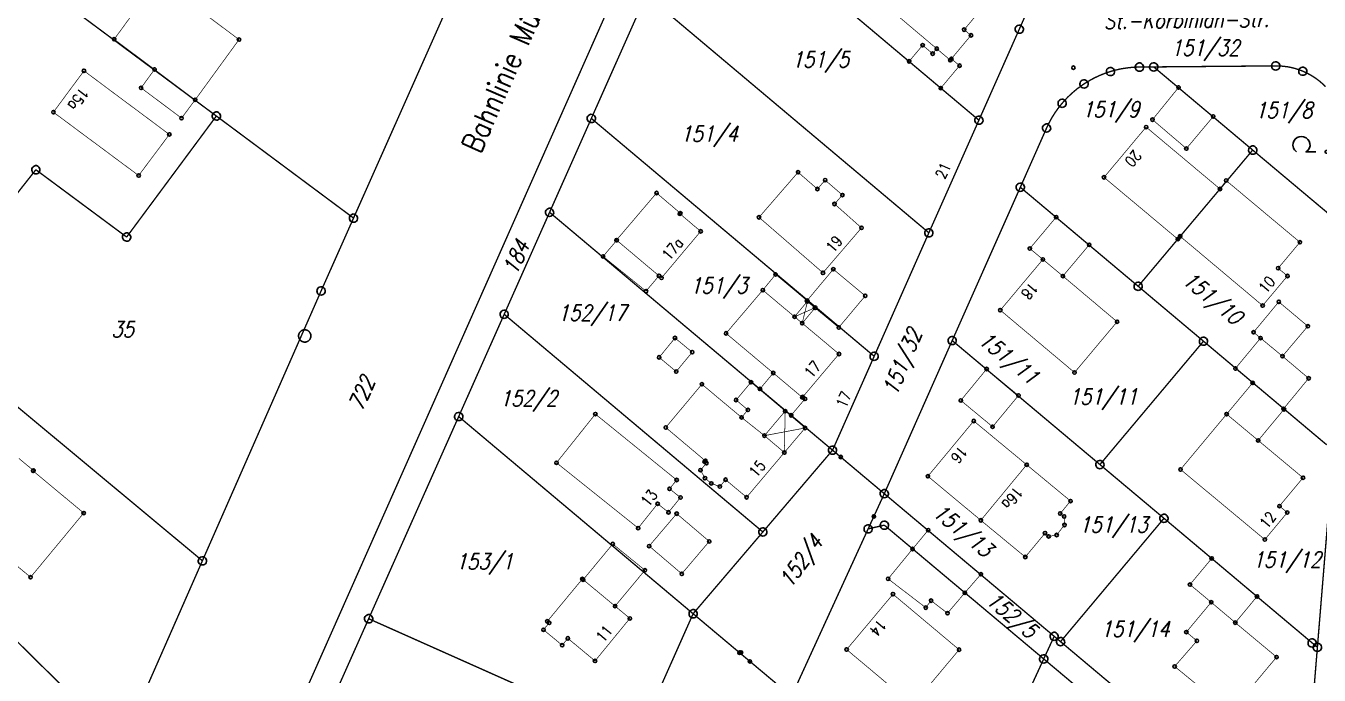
# Model space of a CAD drawing. Extents: x 4468056 to 4468688, y 5348625 to 5349303.
# Drawn here: x 4468263.9 to 4468452.9, y 5348973.2 to 5349068 of the extents above; entities that cross this region are included whole.
import ezdxf

# ---------------------------------------------------------------- set-up
doc = ezdxf.new("R2010")
doc.units = 0
doc.linetypes.add('PCMAP-LINIENTYP_046', pattern=[1, 0.35, -0.3, 0.35])
doc.layers.get('0').update_dxf_attribs({"linetype": 'CONTINUOUS'})
for name, color, linetype in [('B-T017-AMTL_PUNKTE_G-KOORDINATE', 216, 'CONTINUOUS'), ('B-T018-AMTL_PUNKTE_D-KOORDINATE', 216, 'CONTINUOUS'), ('B-T024-AMTL_NUTZUNGSARTENSYMBOL', 7, 'CONTINUOUS'), ('L-T034-AMTL_FLGR_ABGEM', 216, 'CONTINUOUS'), ('L-T044-AMTL_GEBAEUDELINIE', 136, 'CONTINUOUS'), ('L-T046-AMTL_ARK_PASS_DURCHF_DIA', 136, 'PCMAP-LINIENTYP_046'), ('L-T047-AMTL_GEB_-TREPPE_TG-ZUFA', 136, 'CONTINUOUS'), ('T-T004-HAUSNUMMER_GEBAEUDETEXT', 16, 'CONTINUOUS'), ('T-T010-PARK_-_SPORTPLAETZE_BAHN', 7, 'CONTINUOUS'), ('T-T018-FLURNUMMER', 7, 'CONTINUOUS'), ('T-T023-FLURNUMMERNTEXT_ZU_VERME', 7, 'CONTINUOUS'), ('T-T026-STRASSENNAMEN', 7, 'CONTINUOUS')]:
    doc.layers.add(name, color=color, linetype=linetype)
doc.styles.add('PCMAP-TEXTTYP_004', font='simplex')
doc.styles.add('PCMAP-TEXTTYP_010', font='simplex')
doc.styles.add('PCMAP-TEXTTYP_018', font='simplex', dxfattribs={"oblique": 15})
doc.styles.add('PCMAP-TEXTTYP_023', font='simplex', dxfattribs={"oblique": 15})
doc.styles.add('PCMAP-TEXTTYP_026', font='simplex', dxfattribs={"oblique": 15})

# ---------------------------------------------------------------- blocks, each defined once
blk = doc.blocks.new('KREIS')
blk.add_circle((0, 0), 5)
blk = doc.blocks.new('SYM10')
for points in [[(2.507, 4.202), (0.958, 4.953), (-0.543, 5), (-2.185, 4.437), (-3.379, 3.608), (-4.249, 2.748), (-4.882, 1.357), (-5, 0.073)], [(-5, 0.073), (-4.953, -0.912)], [(2.493, -4.416), (3.726, -3.586), (4.455, -2.364), (5, -0.885), (4.933, 0.741), (4.464, 2.007), (3.69, 3.219), (2.507, 4.202)], [(-4.953, -0.912), (-4.698, -1.945), (-3.921, -3.398), (-2.642, -4.314), (-1.366, -4.81), (0.008, -5), (1.379, -4.834), (2.493, -4.416)]]:
    blk.add_lwpolyline(points)
blk = doc.blocks.new('SYM2')
blk.add_lwpolyline([(0.014, 4.998), (-0.117, 4.996), (-0.243, 4.989), (-0.382, 4.981), (-0.531, 4.968), (-0.714, 4.947), (-0.875, 4.92), (-1.102, 4.876), (-1.302, 4.825), (-1.487, 4.771), (-1.654, 4.716), (-1.834, 4.651), (-2.003, 4.578), (-2.165, 4.505), (-2.343, 4.418), (-2.504, 4.327), (-2.685, 4.218), (-2.853, 4.104), (-2.968, 4.022), (-3.116, 3.911), (-3.255, 3.794), (-3.4, 3.668), (-3.564, 3.506), (-3.668, 3.396), (-3.775, 3.276), (-3.892, 3.141), (-4.005, 2.993), (-4.092, 2.873), (-4.178, 2.747), (-4.263, 2.611), (-4.342, 2.479), (-4.433, 2.307), (-4.513, 2.143), (-4.573, 2.015), (-4.655, 1.824), (-4.705, 1.688), (-4.751, 1.551), (-4.801, 1.388), (-4.848, 1.224), (-4.892, 1.018), (-4.927, 0.84), (-4.96, 0.625), (-4.981, 0.404), (-4.995, 0.188), (-5, -0.038), (-4.993, -0.222), (-4.983, -0.4), (-4.958, -0.631), (-4.925, -0.85), (-4.881, -1.084), (-4.831, -1.284), (-4.768, -1.498), (-4.693, -1.722), (-4.609, -1.933), (-4.515, -2.145), (-4.412, -2.348), (-4.25, -2.632), (-4.114, -2.841), (-3.982, -3.019), (-3.846, -3.192), (-3.693, -3.366), (-3.541, -3.525), (-3.368, -3.689), (-3.225, -3.816), (-3.04, -3.97), (-2.846, -4.111), (-2.625, -4.256), (-2.428, -4.369), (-2.26, -4.459), (-2.057, -4.555), (-1.878, -4.634), (-1.637, -4.724), (-1.4, -4.797), (-1.201, -4.852), (-0.977, -4.904), (-0.722, -4.946), (-0.487, -4.975), (-0.272, -4.993), (0.015, -4.998), (0.278, -4.991), (0.537, -4.968), (0.762, -4.939), (1.011, -4.895), (1.231, -4.845), (1.493, -4.771), (1.722, -4.693), (1.935, -4.609), (2.165, -4.504), (2.357, -4.41), (2.577, -4.283), (2.756, -4.17), (2.925, -4.051), (3.067, -3.948), (3.212, -3.829), (3.384, -3.681), (3.519, -3.549), (3.651, -3.413), (3.793, -3.257), (3.94, -3.077), (4.069, -2.904), (4.191, -2.726), (4.317, -2.522), (4.435, -2.309), (4.536, -2.102), (4.62, -1.912), (4.698, -1.713), (4.759, -1.526), (4.813, -1.348), (4.86, -1.171), (4.901, -0.985), (4.935, -0.789), (4.963, -0.604), (4.983, -0.426), (4.993, -0.247), (5, -0.057), (4.998, 0.139), (4.988, 0.332), (4.974, 0.512), (4.951, 0.699), (4.916, 0.911), (4.871, 1.129), (4.817, 1.336), (4.752, 1.556), (4.693, 1.723), (4.613, 1.931), (4.535, 2.102), (4.435, 2.306), (4.336, 2.492), (4.24, 2.649), (4.123, 2.826), (3.994, 3.007), (3.874, 3.16), (3.712, 3.348), (3.541, 3.528), (3.359, 3.702), (3.195, 3.845), (3.022, 3.983), (2.859, 4.098), (2.675, 4.225), (2.493, 4.332), (2.322, 4.426), (2.148, 4.513), (1.966, 4.595), (1.762, 4.679), (1.582, 4.742), (1.368, 4.808), (1.162, 4.86), (0.981, 4.902), (0.785, 4.935), (0.54, 4.968), (0.32, 4.988), (0.128, 4.996), (0.014, 4.998)])
blk = doc.blocks.new('SYM162')
for points in [[(-4.708, -0.388), (-4.869, -0.065), (-5, 0.539), (-4.97, 0.901), (-4.829, 1.304), (-4.547, 1.737), (-4.164, 2.039), (-3.782, 2.19)], [(-3.782, 2.19), (-3.288, 2.24), (-2.926, 2.2), (-2.392, 2.009), (-2.07, 1.676), (-1.768, 1.304), (-1.647, 0.871), (-1.617, 0.378)], [(-1.617, 0.378), (-1.728, 0.005), (-1.889, -0.317), (-2.11, -0.609), (-2.412, -0.8), (-0.492, -0.806)], [(-4.255, -0.79), (-4.466, -0.609), (-4.708, -0.388)], [(1.943, -0.779), (1.917, -0.67), (1.846, -0.549), (1.705, -0.508), (1.575, -0.519), (1.444, -0.609), (1.363, -0.71), (1.363, -0.831)], [(1.363, -0.831), (1.424, -0.962), (1.544, -1.042), (1.665, -1.052), (1.826, -1.012), (1.917, -0.931), (1.967, -0.861), (1.947, -0.795)], [(4.359, -0.795), (4.401, -0.638), (4.531, -0.528), (4.685, -0.492), (4.845, -0.536), (4.95, -0.633), (4.983, -0.743)], [(4.983, -0.743), (5, -0.862), (4.959, -1.011), (4.812, -1.107), (4.638, -1.121), (4.503, -1.074), (4.395, -0.991), (4.362, -0.809)]]:
    blk.add_lwpolyline(points)

msp = doc.modelspace()

# ---------------------------------------------------------------- linework, layer by layer
at = {"layer": 'L-T034-AMTL_FLGR_ABGEM', "const_width": 0.2, "flags": 128}
for points in [[(4468267.48, 5348886.75), (4468390.89, 5349164.84)], [(4468291.78, 5349054.84), (4468267.4, 5349072.93)], [(4468311.82, 5349039.94), (4468326.61, 5349073.16)], [(4468403.18, 5349054.23), (4468380.85, 5349073.01)], [(4468346.56, 5349054.49), (4468354.58, 5349072.51)], [(4468395.87, 5349037.79), (4468354.58, 5349072.51)], [(4468410.78, 5349071.35), (4468409.08, 5349067.52)], [(4468409.08, 5349067.52), (4468403.18, 5349054.23)], [(4468426.62, 5349061.99), (4468426.01, 5349061.97), (4468425.4, 5349061.93), (4468424.79, 5349061.86), (4468424.18, 5349061.77), (4468423.58, 5349061.65), (4468422.99, 5349061.51), (4468422.4, 5349061.34)], [(4468428.72, 5349062.01), (4468426.62, 5349061.99)], [(4468446.55, 5349062.16), (4468428.72, 5349062.01)], [(4468428.72, 5349062.01), (4468443.18, 5349049.87)], [(4468446.55, 5349062.16), (4468447.13, 5349062.15), (4468447.71, 5349062.1), (4468448.28, 5349062.03), (4468448.85, 5349061.92), (4468449.41, 5349061.77), (4468449.96, 5349061.6), (4468450.5, 5349061.39)], [(4468418.54, 5349059.53), (4468419.06, 5349059.85), (4468419.59, 5349060.16), (4468420.13, 5349060.44), (4468420.68, 5349060.7), (4468421.25, 5349060.94), (4468421.82, 5349061.15), (4468422.4, 5349061.34)], [(4468450.5, 5349061.39), (4468451.03, 5349061.15), (4468451.54, 5349060.88), (4468452.03, 5349060.59), (4468452.51, 5349060.26), (4468452.97, 5349059.91), (4468453.41, 5349059.53), (4468453.82, 5349059.13)], [(4468415.34, 5349056.7), (4468415.75, 5349057.16), (4468416.17, 5349057.6), (4468416.61, 5349058.02), (4468417.07, 5349058.43), (4468417.54, 5349058.82), (4468418.04, 5349059.18), (4468418.54, 5349059.53)], [(4468415.34, 5349056.7), (4468414.95, 5349056.23), (4468414.59, 5349055.74), (4468414.24, 5349055.23), (4468413.92, 5349054.72), (4468413.61, 5349054.19), (4468413.33, 5349053.64), (4468413.07, 5349053.09)], [(4468278.67, 5349037.17), (4468291.78, 5349054.84)], [(4468291.78, 5349054.84), (4468311.82, 5349039.94)], [(4468340.46, 5349040.78), (4468346.56, 5349054.49)], [(4468387.88, 5349019.76), (4468346.56, 5349054.49)], [(4468403.18, 5349054.23), (4468395.87, 5349037.79)], [(4468409.23, 5349044.44), (4468413.07, 5349053.09)], [(4468443.18, 5349049.87), (4468426.45, 5349029.98)], [(4468443.18, 5349049.87), (4468455.34, 5349039.67)], [(4468260.36, 5349040.6), (4468265.41, 5349047)], [(4468265.41, 5349047), (4468278.67, 5349037.17)], [(4468399.28, 5349022.06), (4468409.23, 5349044.44)], [(4468426.45, 5349029.98), (4468409.23, 5349044.44)], [(4468333.83, 5349025.89), (4468340.46, 5349040.78)], [(4468340.46, 5349040.78), (4468381.8, 5349006.05)], [(4468307.08, 5349029.3), (4468311.82, 5349039.94)], [(4468395.87, 5349037.79), (4468387.88, 5349019.76)], [(4468426.45, 5349029.98), (4468435.99, 5349021.96)], [(4468289.74, 5348989.9), (4468307.08, 5349029.3)], [(4468327.18, 5349010.96), (4468333.83, 5349025.89)], [(4468333.83, 5349025.89), (4468371.62, 5348994.11)], [(4468389.36, 5348999.7), (4468399.28, 5349022.06)], [(4468420.86, 5349003.95), (4468399.28, 5349022.06)], [(4468435.99, 5349021.96), (4468420.86, 5349003.95)], [(4468435.99, 5349021.96), (4468453.99, 5349006.83)], [(4468387.88, 5349019.76), (4468381.8, 5349006.05)], [(4468261.47, 5349013.42), (4468289.74, 5348989.9)], [(4468327.18, 5349010.96), (4468314.03, 5348981.44)], [(4468327.18, 5349010.96), (4468361.43, 5348982.17)], [(4468371.62, 5348994.11), (4468381.8, 5349006.05)], [(4468381.8, 5349006.05), (4468389.36, 5348999.7)], [(4468430.22, 5348996.1), (4468420.86, 5349003.95)], [(4468389.36, 5348999.7), (4468387, 5348994.56)], [(4468414.18, 5348978.87), (4468389.36, 5348999.7)], [(4468454.52, 5349000.3), (4468452.63, 5348977.27)], [(4468243.47, 5348997.05), (4468277.93, 5348963.07)], [(4468415.11, 5348978.09), (4468430.22, 5348996.1)], [(4468430.22, 5348996.1), (4468451.86, 5348977.91)], [(4468371.62, 5348994.11), (4468361.43, 5348982.17)], [(4468375.8, 5348970.11), (4468387, 5348994.56)], [(4468387, 5348994.56), (4468389.37, 5348995.1)], [(4468412.65, 5348975.57), (4468389.37, 5348995.1)], [(4468277.93, 5348963.07), (4468289.74, 5348989.9)], [(4468361.43, 5348982.17), (4468353.31, 5348963.93)], [(4468361.43, 5348982.17), (4468375.8, 5348970.11)], [(4468314.03, 5348981.44), (4468304.56, 5348960.2)], [(4468314.03, 5348981.44), (4468353.31, 5348963.93)], [(4468414.18, 5348978.87), (4468412.65, 5348975.57)], [(4468415.11, 5348978.09), (4468414.18, 5348978.87)], [(4468415.11, 5348978.09), (4468450.28, 5348948.56)], [(4468450.28, 5348948.56), (4468452.63, 5348977.27)], [(4468452.63, 5348977.27), (4468451.86, 5348977.91)], [(4468412.65, 5348975.57), (4468400.55, 5348949.31)], [(4468412.65, 5348975.57), (4468417.86, 5348971.2)]]:
    msp.add_lwpolyline(points, dxfattribs=at)
at = {"layer": 'L-T044-AMTL_GEBAEUDELINIE', "const_width": 0.1, "flags": 128}
for points in [[(4468276.85, 5349066.05), (4468283.28, 5349074.83)], [(4468283.28, 5349074.83), (4468295.09, 5349066)], [(4468404.42, 5349071.49), (4468401.03, 5349067.45)], [(4468397.02, 5349064.67), (4468389.77, 5349070.78)], [(4468401.03, 5349067.45), (4468402.02, 5349066.62)], [(4468282.75, 5349061.65), (4468276.85, 5349066.05)], [(4468295.09, 5349066), (4468288.68, 5349057.19)], [(4468402.02, 5349066.62), (4468399.16, 5349063.2)], [(4468392.99, 5349062.83), (4468394.96, 5349065.17)], [(4468394.96, 5349065.17), (4468396.42, 5349063.95)], [(4468396.42, 5349063.95), (4468397.02, 5349064.67)], [(4468399, 5349063), (4468397.02, 5349064.67)], [(4468397.02, 5349064.67), (4468399, 5349063)], [(4468280.78, 5349058.95), (4468282.75, 5349061.65)], [(4468282.75, 5349061.65), (4468288.68, 5349057.19)], [(4468288.68, 5349057.19), (4468282.75, 5349061.65)], [(4468397.61, 5349058.92), (4468392.99, 5349062.83)], [(4468400.36, 5349062.19), (4468397.61, 5349058.92)], [(4468399.16, 5349063.2), (4468399, 5349063)], [(4468399, 5349063), (4468399.16, 5349063.2)], [(4468399.16, 5349063.2), (4468400.36, 5349062.19)], [(4468267.97, 5349055.4), (4468272.44, 5349061.44)], [(4468272.44, 5349061.44), (4468284.91, 5349052.15)], [(4468286.69, 5349054.53), (4468280.78, 5349058.95)], [(4468428.54, 5349054.31), (4468432.35, 5349059.01)], [(4468432.35, 5349059.01), (4468437.42, 5349054.77)], [(4468288.68, 5349057.19), (4468286.69, 5349054.53)], [(4468280.43, 5349046.15), (4468267.97, 5349055.4)], [(4468433.49, 5349050.09), (4468428.54, 5349054.31)], [(4468437.42, 5349054.77), (4468433.49, 5349050.09)], [(4468284.91, 5349052.15), (4468280.43, 5349046.15)], [(4468421.46, 5349045.89), (4468427.61, 5349053.23)], [(4468427.61, 5349053.23), (4468438.4, 5349044.19)], [(4468371.06, 5349040.05), (4468376.76, 5349046.63)], [(4468376.76, 5349046.63), (4468379.59, 5349044.18)], [(4468379.59, 5349044.18), (4468380.72, 5349045.48)], [(4468380.72, 5349045.48), (4468383.24, 5349043.3)], [(4468432.24, 5349036.87), (4468421.46, 5349045.89)], [(4468438.4, 5349044.19), (4468439.3, 5349045.42)], [(4468439.3, 5349045.42), (4468450.08, 5349036.41)], [(4468350.24, 5349036.73), (4468356.09, 5349043.6)], [(4468356.09, 5349043.6), (4468359.56, 5349040.65)], [(4468383.24, 5349043.3), (4468382.09, 5349042)], [(4468438.4, 5349044.19), (4468432.58, 5349037.28)], [(4468432.58, 5349037.28), (4468438.4, 5349044.19)], [(4468382.09, 5349042), (4468386.03, 5349038.51)], [(4468359.56, 5349040.65), (4468359.49, 5349040.58)], [(4468359.49, 5349040.58), (4468362.53, 5349038)], [(4468380.4, 5349031.95), (4468371.06, 5349040.05)], [(4468410.62, 5349035.49), (4468414.47, 5349040.08)], [(4468414.47, 5349040.08), (4468419.29, 5349036.03)], [(4468362.53, 5349038), (4468356.81, 5349031.2)], [(4468386.03, 5349038.51), (4468380.4, 5349031.95)], [(4468432.58, 5349037.28), (4468432.24, 5349036.87)], [(4468444.63, 5349027.16), (4468432.58, 5349037.28)], [(4468348.28, 5349034.34), (4468350.27, 5349036.7)], [(4468350.27, 5349036.7), (4468350.24, 5349036.73)], [(4468350.27, 5349036.7), (4468356.44, 5349031.51)], [(4468356.44, 5349031.51), (4468350.27, 5349036.7)], [(4468412.53, 5349033.9), (4468410.62, 5349035.49)], [(4468419.29, 5349036.03), (4468415.45, 5349031.47)], [(4468450.08, 5349036.41), (4468446.9, 5349032.62)], [(4468354.55, 5349029.27), (4468348.28, 5349034.34)], [(4468406.31, 5349026.49), (4468412.53, 5349033.9)], [(4468415.45, 5349031.47), (4468412.53, 5349033.9)], [(4468412.53, 5349033.9), (4468415.45, 5349031.47)], [(4468356.44, 5349031.51), (4468354.55, 5349029.27)], [(4468356.81, 5349031.2), (4468356.44, 5349031.51)], [(4468371.61, 5349029.42), (4468373.48, 5349031.71)], [(4468373.48, 5349031.71), (4468378.07, 5349027.88)], [(4468378.07, 5349027.88), (4468381.91, 5349032.47)], [(4468381.91, 5349032.47), (4468386.58, 5349028.58)], [(4468415.45, 5349031.47), (4468423.37, 5349024.8)], [(4468448.26, 5349031.48), (4468444.63, 5349027.16)], [(4468446.9, 5349032.62), (4468448.26, 5349031.48)], [(4468366.24, 5349023.11), (4468371.61, 5349029.42)], [(4468376.25, 5349025.53), (4468371.61, 5349029.42)], [(4468371.61, 5349029.42), (4468376.25, 5349025.53)], [(4468378.1, 5349027.76), (4468376.25, 5349025.53)], [(4468378.15, 5349027.82), (4468378.07, 5349027.88)], [(4468378.07, 5349027.88), (4468378.15, 5349027.82)], [(4468378.1, 5349027.76), (4468378.15, 5349027.82)], [(4468378.15, 5349027.82), (4468378.1, 5349027.76)], [(4468379.24, 5349026.82), (4468378.1, 5349027.76)], [(4468386.58, 5349028.58), (4468382.7, 5349023.96)], [(4468443.31, 5349023.27), (4468446.99, 5349027.71)], [(4468446.99, 5349027.71), (4468451.23, 5349024.15)], [(4468382.7, 5349023.96), (4468379.24, 5349026.82)], [(4468417.15, 5349017.39), (4468406.31, 5349026.49)], [(4468376.25, 5349025.53), (4468382.74, 5349020.09)], [(4468423.37, 5349024.8), (4468417.15, 5349017.39)], [(4468451.23, 5349024.15), (4468447.53, 5349019.77)], [(4468356.47, 5349019.6), (4468358.78, 5349022.43)], [(4468358.78, 5349022.43), (4468361.3, 5349020.36)], [(4468373.14, 5349017.32), (4468366.24, 5349023.11)], [(4468440.65, 5349017.97), (4468444.33, 5349022.42)], [(4468444.33, 5349022.42), (4468443.31, 5349023.27)], [(4468447.53, 5349019.77), (4468444.33, 5349022.42)], [(4468444.33, 5349022.42), (4468447.53, 5349019.77)], [(4468361.3, 5349020.36), (4468358.96, 5349017.53)], [(4468382.74, 5349020.09), (4468377.44, 5349013.81)], [(4468358.96, 5349017.53), (4468356.47, 5349019.6)], [(4468447.53, 5349019.77), (4468451.35, 5349016.54)], [(4468371.2, 5349014.99), (4468373.14, 5349017.32)], [(4468377.39, 5349013.75), (4468373.14, 5349017.32)], [(4468373.14, 5349017.32), (4468377.39, 5349013.75)], [(4468400.54, 5349013.31), (4468404.31, 5349017.9)], [(4468404.31, 5349017.9), (4468408.96, 5349014.03)], [(4468443.18, 5349015.87), (4468440.65, 5349017.97)], [(4468451.35, 5349016.54), (4468447.68, 5349012.09)], [(4468357.43, 5349009.36), (4468362.71, 5349015.68)], [(4468362.71, 5349015.68), (4468368.51, 5349010.83)], [(4468367.71, 5349013.37), (4468369.88, 5349015.97)], [(4468369.88, 5349015.97), (4468374.88, 5349011.76)], [(4468375.75, 5349011.14), (4468371.2, 5349014.99)], [(4468439.37, 5349011.31), (4468443.18, 5349015.87)], [(4468447.68, 5349012.09), (4468443.18, 5349015.87)], [(4468443.18, 5349015.87), (4468447.68, 5349012.09)], [(4468369.43, 5349011.93), (4468367.71, 5349013.37)], [(4468377.77, 5349013.53), (4468375.75, 5349011.14)], [(4468377.44, 5349013.81), (4468377.39, 5349013.75)], [(4468377.39, 5349013.75), (4468377.44, 5349013.81)], [(4468377.44, 5349013.81), (4468377.77, 5349013.53)], [(4468405.18, 5349009.47), (4468400.54, 5349013.31)], [(4468408.96, 5349014.03), (4468405.18, 5349009.47)], [(4468341.47, 5349004.21), (4468347.15, 5349011.32)], [(4468347.15, 5349011.32), (4468359.02, 5349001.7)], [(4468368.51, 5349010.83), (4468369.43, 5349011.93)], [(4468368.51, 5349010.83), (4468371.85, 5349008.17)], [(4468371.85, 5349008.17), (4468368.51, 5349010.83)], [(4468374.88, 5349011.76), (4468371.85, 5349008.17)], [(4468432.64, 5349003.23), (4468439.37, 5349011.31)], [(4468443.98, 5349007.47), (4468439.37, 5349011.31)], [(4468439.37, 5349011.31), (4468443.98, 5349007.47)], [(4468447.76, 5349012.02), (4468443.98, 5349007.47)], [(4468447.68, 5349012.09), (4468447.76, 5349012.02)], [(4468363.22, 5349004.49), (4468357.43, 5349009.36)], [(4468395.73, 5349002.24), (4468402.43, 5349010.31)], [(4468402.43, 5349010.31), (4468410.16, 5349003.92)], [(4468371.85, 5349008.17), (4468374.76, 5349005.71)], [(4468443.98, 5349007.47), (4468450.53, 5349002.02)], [(4468374.76, 5349005.71), (4468369.24, 5348999.17)], [(4468262.93, 5349004.85), (4468265.06, 5349003.08)], [(4468265.06, 5349003.08), (4468265.01, 5349003.02)], [(4468265.01, 5349003.02), (4468272.4, 5348996.87)], [(4468353.4, 5348994.67), (4468341.47, 5349004.21)], [(4468362.51, 5349003.14), (4468363.37, 5349004.15)], [(4468363.16, 5349001.96), (4468362.51, 5349003.14)], [(4468363.12, 5349004.37), (4468363.22, 5349004.49)], [(4468363.37, 5349004.15), (4468363.12, 5349004.37)], [(4468410.16, 5349003.92), (4468403.46, 5348995.81)], [(4468403.46, 5348995.81), (4468410.16, 5349003.92)], [(4468410.16, 5349003.92), (4468416.57, 5348998.62)], [(4468444.95, 5348993), (4468432.64, 5349003.23)], [(4468359.02, 5349001.7), (4468357.99, 5349000.41)], [(4468364.09, 5349001.2), (4468363.16, 5349001.96)], [(4468365.33, 5349000.73), (4468364.09, 5349001.2)], [(4468366.17, 5349001.74), (4468365.33, 5349000.73)], [(4468369.24, 5348999.17), (4468366.17, 5349001.74)], [(4468403.46, 5348995.81), (4468395.73, 5349002.24)], [(4468450.53, 5349002.02), (4468447.09, 5348997.89)], [(4468357.99, 5349000.41), (4468359.58, 5348999.14)], [(4468356.25, 5348998.23), (4468353.4, 5348994.67)], [(4468357.83, 5348996.97), (4468356.25, 5348998.23)], [(4468359.58, 5348999.14), (4468357.83, 5348996.97)], [(4468416.57, 5348998.62), (4468415.06, 5348996.8)], [(4468447.09, 5348997.89), (4468448.23, 5348996.94)], [(4468272.4, 5348996.87), (4468264.64, 5348987.5)], [(4468355.01, 5348992.05), (4468359.03, 5348996.78)], [(4468359.03, 5348996.78), (4468363.79, 5348992.73)], [(4468409.96, 5348990.45), (4468403.46, 5348995.81)], [(4468415.06, 5348996.8), (4468415.62, 5348996.37)], [(4468415.62, 5348996.37), (4468415.68, 5348995.13)], [(4468448.23, 5348996.94), (4468444.95, 5348993)], [(4468264.64, 5348987.5), (4468255.6, 5348995)], [(4468393.49, 5348991.62), (4468395.77, 5348994.37)], [(4468395.77, 5348994.37), (4468403.47, 5348987.93)], [(4468412.84, 5348993.93), (4468409.96, 5348990.45)], [(4468413.37, 5348993.46), (4468412.84, 5348993.93)], [(4468414.54, 5348993.66), (4468413.37, 5348993.46)], [(4468415.68, 5348995.13), (4468414.54, 5348993.66)], [(4468345.37, 5348987.14), (4468349.69, 5348992.35)], [(4468349.69, 5348992.35), (4468354.39, 5348988.52)], [(4468359.77, 5348988), (4468355.01, 5348992.05)], [(4468363.79, 5348992.73), (4468359.77, 5348988)], [(4468389.92, 5348987.26), (4468393.49, 5348991.62)], [(4468393.49, 5348991.62), (4468401.13, 5348985.23)], [(4468401.13, 5348985.23), (4468393.49, 5348991.62)], [(4468434.02, 5348986.43), (4468437.19, 5348990.24)], [(4468437.19, 5348990.24), (4468443.81, 5348984.68)], [(4468354.39, 5348988.52), (4468350.03, 5348983.28)], [(4468403.47, 5348987.93), (4468401.13, 5348985.23)], [(4468340.13, 5348981.06), (4468345.25, 5348987.24)], [(4468345.25, 5348987.24), (4468345.37, 5348987.14)], [(4468350.03, 5348983.28), (4468345.37, 5348987.14)], [(4468345.37, 5348987.14), (4468350.03, 5348983.28)], [(4468395.41, 5348983.06), (4468389.92, 5348987.26)], [(4468437.12, 5348983.84), (4468434.02, 5348986.43)], [(4468383.86, 5348976.94), (4468390.63, 5348985.02)], [(4468390.63, 5348985.02), (4468400.29, 5348976.92)], [(4468396.2, 5348984.08), (4468395.41, 5348983.06)], [(4468398.59, 5348982.24), (4468396.2, 5348984.08)], [(4468401.13, 5348985.23), (4468398.59, 5348982.24)], [(4468443.81, 5348984.68), (4468440.64, 5348980.87)], [(4468350.03, 5348983.28), (4468352.19, 5348981.49)], [(4468433.49, 5348979.49), (4468437.12, 5348983.84)], [(4468437.12, 5348983.84), (4468440.64, 5348980.87)], [(4468440.64, 5348980.87), (4468437.12, 5348983.84)], [(4468339.57, 5348979.83), (4468340.4, 5348980.83)], [(4468340.4, 5348980.83), (4468340.13, 5348981.06)], [(4468352.19, 5348981.49), (4468347.1, 5348975.28)], [(4468440.64, 5348980.87), (4468446.67, 5348975.84)], [(4468342.3, 5348977.57), (4468339.57, 5348979.83)], [(4468343.13, 5348978.57), (4468342.3, 5348977.57)], [(4468347.1, 5348975.28), (4468343.13, 5348978.57)], [(4468435.03, 5348978.21), (4468433.49, 5348979.49)], [(4468393.52, 5348968.84), (4468383.86, 5348976.94)], [(4468400.29, 5348976.92), (4468393.52, 5348968.84)], [(4468431.78, 5348974.47), (4468435.03, 5348978.21)], [(4468446.67, 5348975.84), (4468443.41, 5348971.94)], [(4468441.16, 5348966.79), (4468431.78, 5348974.47)]]:
    msp.add_lwpolyline(points, dxfattribs=at)
at = {"layer": 'L-T046-AMTL_ARK_PASS_DURCHF_DIA', "const_width": 0.1, "flags": 128}
for points in [[(4468378.15, 5349027.82), (4468377.37, 5349024.59)], [(4468379.27, 5349026.86), (4468376.25, 5349025.53)], [(4468374.76, 5349005.71), (4468374.88, 5349011.76)], [(4468377.79, 5349009.29), (4468371.85, 5349008.17)]]:
    msp.add_lwpolyline(points, dxfattribs=at)
at = {"layer": 'L-T047-AMTL_GEB_-TREPPE_TG-ZUFA', "const_width": 0.1, "flags": 128}
for points in [[(4468378.15, 5349027.82), (4468376.25, 5349025.53)], [(4468379.27, 5349026.86), (4468378.15, 5349027.82)], [(4468379.27, 5349026.86), (4468377.37, 5349024.59)], [(4468377.37, 5349024.59), (4468376.25, 5349025.53)], [(4468374.88, 5349011.76), (4468371.85, 5349008.17)], [(4468377.79, 5349009.29), (4468374.88, 5349011.76)], [(4468374.76, 5349005.71), (4468377.79, 5349009.29)], [(4468374.76, 5349005.71), (4468371.85, 5349008.17)]]:
    msp.add_lwpolyline(points, dxfattribs=at)

# ---------------------------------------------------------------- block references
at = {"layer": 'B-T017-AMTL_PUNKTE_G-KOORDINATE'}
for name, p, xscale, yscale, zscale in [('SYM10', (4468409.08, 5349067.52), 0.12, 0.12, 0.12), ('KREIS', (4468276.85, 5349066.05), 0.05, 0.05, 0.05), ('KREIS', (4468272.44, 5349061.44), 0.05, 0.05, 0.05), ('KREIS', (4468282.75, 5349061.65), 0.05, 0.05, 0.05), ('KREIS', (4468416.99, 5349061.9), 0.05, 0.05, 0.05), ('SYM10', (4468422.4, 5349061.34), 0.12, 0.12, 0.12), ('SYM10', (4468426.62, 5349061.99), 0.12, 0.12, 0.12), ('SYM10', (4468428.72, 5349062.01), 0.12, 0.12, 0.12), ('SYM10', (4468446.55, 5349062.16), 0.12, 0.12, 0.12), ('SYM10', (4468450.5, 5349061.39), 0.12, 0.12, 0.12), ('SYM10', (4468418.54, 5349059.53), 0.12, 0.12, 0.12), ('KREIS', (4468280.78, 5349058.95), 0.05, 0.05, 0.05), ('KREIS', (4468288.68, 5349057.19), 0.05, 0.05, 0.05), ('SYM10', (4468415.34, 5349056.7), 0.12, 0.12, 0.12), ('KREIS', (4468267.97, 5349055.4), 0.05, 0.05, 0.05), ('SYM10', (4468291.78, 5349054.84), 0.12, 0.12, 0.12), ('SYM10', (4468346.56, 5349054.49), 0.12, 0.12, 0.12), ('SYM10', (4468403.18, 5349054.23), 0.12, 0.12, 0.12), ('KREIS', (4468284.91, 5349052.15), 0.05, 0.05, 0.05), ('SYM10', (4468413.07, 5349053.09), 0.12, 0.12, 0.12), ('SYM10', (4468443.18, 5349049.87), 0.12, 0.12, 0.12), ('SYM10', (4468265.41, 5349047), 0.12, 0.12, 0.12), ('KREIS', (4468280.43, 5349046.15), 0.05, 0.05, 0.05), ('SYM10', (4468409.23, 5349044.44), 0.12, 0.12, 0.12), ('SYM10', (4468340.46, 5349040.78), 0.12, 0.12, 0.12), ('SYM10', (4468311.82, 5349039.94), 0.12, 0.12, 0.12), ('SYM10', (4468278.67, 5349037.17), 0.12, 0.12, 0.12), ('KREIS', (4468386.03, 5349038.51), 0.05, 0.05, 0.05), ('SYM10', (4468395.87, 5349037.79), 0.12, 0.12, 0.12), ('KREIS', (4468373.48, 5349031.71), 0.05, 0.05, 0.05), ('KREIS', (4468380.4, 5349031.95), 0.05, 0.05, 0.05), ('KREIS', (4468381.91, 5349032.47), 0.05, 0.05, 0.05), ('SYM10', (4468307.08, 5349029.3), 0.12, 0.12, 0.12), ('KREIS', (4468371.61, 5349029.42), 0.05, 0.05, 0.05), ('SYM10', (4468426.45, 5349029.98), 0.12, 0.12, 0.12), ('KREIS', (4468386.58, 5349028.58), 0.05, 0.05, 0.05), ('SYM10', (4468333.83, 5349025.89), 0.12, 0.12, 0.12), ('KREIS', (4468379.24, 5349026.82), 0.05, 0.05, 0.05), ('KREIS', (4468379.27, 5349026.86), 0.05, 0.05, 0.05), ('SYM2', (4468304.69, 5349022.73), 0.18, 0.18, 0.18), ('KREIS', (4468366.24, 5349023.11), 0.05, 0.05, 0.05), ('SYM10', (4468399.28, 5349022.06), 0.12, 0.12, 0.12), ('SYM10', (4468435.99, 5349021.96), 0.12, 0.12, 0.12), ('KREIS', (4468382.74, 5349020.09), 0.05, 0.05, 0.05), ('SYM10', (4468387.88, 5349019.76), 0.12, 0.12, 0.12), ('KREIS', (4468369.88, 5349015.97), 0.05, 0.05, 0.05), ('KREIS', (4468371.2, 5349014.99), 0.05, 0.05, 0.05), ('KREIS', (4468377.39, 5349013.75), 0.05, 0.05, 0.05), ('SYM10', (4468327.18, 5349010.96), 0.12, 0.12, 0.12), ('KREIS', (4468375.75, 5349011.14), 0.05, 0.05, 0.05), ('KREIS', (4468357.43, 5349009.36), 0.05, 0.05, 0.05), ('KREIS', (4468374.76, 5349005.71), 0.05, 0.05, 0.05), ('SYM10', (4468381.8, 5349006.05), 0.12, 0.12, 0.12), ('KREIS', (4468383, 5349005.05), 0.05, 0.05, 0.05), ('KREIS', (4468362.51, 5349003.14), 0.05, 0.05, 0.05), ('SYM10', (4468420.86, 5349003.95), 0.12, 0.12, 0.12), ('KREIS', (4468363.16, 5349001.96), 0.05, 0.05, 0.05), ('KREIS', (4468364.09, 5349001.2), 0.05, 0.05, 0.05), ('KREIS', (4468365.33, 5349000.73), 0.05, 0.05, 0.05), ('KREIS', (4468369.24, 5348999.17), 0.05, 0.05, 0.05), ('SYM10', (4468389.36, 5348999.7), 0.12, 0.12, 0.12), ('KREIS', (4468387.84, 5348996.38), 0.05, 0.05, 0.05), ('SYM10', (4468389.37, 5348995.1), 0.12, 0.12, 0.12), ('SYM10', (4468430.22, 5348996.1), 0.12, 0.12, 0.12), ('SYM10', (4468371.62, 5348994.11), 0.12, 0.12, 0.12), ('SYM10', (4468387, 5348994.56), 0.12, 0.12, 0.12), ('SYM10', (4468289.74, 5348989.9), 0.12, 0.12, 0.12), ('SYM10', (4468361.43, 5348982.17), 0.12, 0.12, 0.12), ('SYM10', (4468314.03, 5348981.44), 0.12, 0.12, 0.12), ('SYM10', (4468414.18, 5348978.87), 0.12, 0.12, 0.12), ('SYM10', (4468415.11, 5348978.09), 0.12, 0.12, 0.12), ('SYM10', (4468451.86, 5348977.91), 0.12, 0.12, 0.12), ('KREIS', (4468368.21, 5348976.48), 0.05, 0.05, 0.05), ('KREIS', (4468368.42, 5348976.51), 0.05, 0.05, 0.05), ('SYM10', (4468452.63, 5348977.27), 0.12, 0.12, 0.12), ('KREIS', (4468369.73, 5348975.21), 0.05, 0.05, 0.05), ('SYM10', (4468412.65, 5348975.57), 0.12, 0.12, 0.12)]:
    msp.add_blockref(name, p, dxfattribs=dict(at, xscale=xscale, yscale=yscale, zscale=zscale))
at = {"layer": 'B-T018-AMTL_PUNKTE_D-KOORDINATE', "xscale": 0.05, "yscale": 0.05, "zscale": 0.05}
for p in [(4468401.03, 5349067.45), (4468295.09, 5349066), (4468394.96, 5349065.17), (4468402.02, 5349066.62), (4468396.42, 5349063.95), (4468397.02, 5349064.67), (4468392.99, 5349062.83), (4468399, 5349063), (4468399.16, 5349063.2), (4468400.36, 5349062.19), (4468397.61, 5349058.92), (4468432.35, 5349059.01), (4468286.69, 5349054.53), (4468428.54, 5349054.31), (4468437.42, 5349054.77), (4468427.61, 5349053.23), (4468433.49, 5349050.09), (4468376.76, 5349046.63), (4468380.72, 5349045.48), (4468421.46, 5349045.89), (4468439.3, 5349045.42), (4468356.09, 5349043.6), (4468379.59, 5349044.18), (4468383.24, 5349043.3), (4468438.4, 5349044.19), (4468359.49, 5349040.58), (4468359.56, 5349040.65), (4468382.09, 5349042), (4468371.06, 5349040.05), (4468414.47, 5349040.08), (4468362.53, 5349038), (4468432.24, 5349036.87), (4468432.58, 5349037.28), (4468350.24, 5349036.73), (4468350.27, 5349036.7), (4468410.62, 5349035.49), (4468419.29, 5349036.03), (4468450.08, 5349036.41), (4468348.28, 5349034.34), (4468412.53, 5349033.9), (4468356.44, 5349031.51), (4468356.81, 5349031.2), (4468415.45, 5349031.47), (4468446.9, 5349032.62), (4468448.26, 5349031.48), (4468354.55, 5349029.27), (4468378.07, 5349027.88), (4468378.1, 5349027.76), (4468378.15, 5349027.82), (4468446.99, 5349027.71), (4468376.25, 5349025.53), (4468406.31, 5349026.49), (4468444.63, 5349027.16), (4468377.37, 5349024.59), (4468382.7, 5349023.96), (4468423.37, 5349024.8), (4468451.23, 5349024.15), (4468358.78, 5349022.43), (4468443.31, 5349023.27), (4468444.33, 5349022.42), (4468361.3, 5349020.36), (4468356.47, 5349019.6), (4468404.31, 5349017.9), (4468440.65, 5349017.97), (4468447.53, 5349019.77), (4468358.96, 5349017.53), (4468373.14, 5349017.32), (4468417.15, 5349017.39), (4468451.35, 5349016.54), (4468362.71, 5349015.68), (4468443.18, 5349015.87), (4468367.71, 5349013.37), (4468377.44, 5349013.81), (4468377.77, 5349013.53), (4468400.54, 5349013.31), (4468408.96, 5349014.03), (4468347.15, 5349011.32), (4468368.51, 5349010.83), (4468369.43, 5349011.93), (4468374.88, 5349011.76), (4468439.37, 5349011.31), (4468447.68, 5349012.09), (4468447.76, 5349012.02), (4468377.79, 5349009.29), (4468402.43, 5349010.31), (4468405.18, 5349009.47), (4468371.85, 5349008.17), (4468443.98, 5349007.47), (4468265.01, 5349003.02), (4468265.06, 5349003.08), (4468341.47, 5349004.21), (4468363.12, 5349004.37), (4468363.22, 5349004.49), (4468363.37, 5349004.15), (4468410.16, 5349003.92), (4468432.64, 5349003.23), (4468359.02, 5349001.7), (4468366.17, 5349001.74), (4468395.73, 5349002.24), (4468450.53, 5349002.02), (4468357.99, 5349000.41), (4468359.58, 5348999.14), (4468356.25, 5348998.23), (4468416.57, 5348998.62), (4468447.09, 5348997.89), (4468272.4, 5348996.87), (4468357.83, 5348996.97), (4468359.03, 5348996.78), (4468403.46, 5348995.81), (4468415.06, 5348996.8), (4468415.62, 5348996.37), (4468448.23, 5348996.94), (4468353.4, 5348994.67), (4468395.77, 5348994.37), (4468412.84, 5348993.93), (4468413.37, 5348993.46), (4468414.54, 5348993.66), (4468415.68, 5348995.13), (4468349.69, 5348992.35), (4468355.01, 5348992.05), (4468363.79, 5348992.73), (4468393.49, 5348991.62), (4468444.95, 5348993), (4468409.96, 5348990.45), (4468437.19, 5348990.24), (4468354.39, 5348988.52), (4468359.77, 5348988), (4468403.47, 5348987.93), (4468264.64, 5348987.5), (4468345.25, 5348987.24), (4468345.37, 5348987.14), (4468389.92, 5348987.26), (4468434.02, 5348986.43), (4468390.63, 5348985.02), (4468396.2, 5348984.08), (4468401.13, 5348985.23), (4468443.81, 5348984.68), (4468350.03, 5348983.28), (4468395.41, 5348983.06), (4468398.59, 5348982.24), (4468437.12, 5348983.84), (4468340.13, 5348981.06), (4468340.4, 5348980.83), (4468352.19, 5348981.49), (4468440.64, 5348980.87), (4468339.57, 5348979.83), (4468343.13, 5348978.57), (4468433.49, 5348979.49), (4468342.3, 5348977.57), (4468383.86, 5348976.94), (4468400.29, 5348976.92), (4468435.03, 5348978.21), (4468347.1, 5348975.28), (4468431.78, 5348974.47), (4468446.67, 5348975.84)]:
    msp.add_blockref('KREIS', p, dxfattribs=at)
at = {"layer": 'B-T024-AMTL_NUTZUNGSARTENSYMBOL', "xscale": 0.74, "yscale": 0.74, "zscale": 0.74}
msp.add_blockref('SYM162', (4468452.75, 5349050.19), dxfattribs=at)

# ---------------------------------------------------------------- texts
at = {"layer": 'T-T004-HAUSNUMMER_GEBAEUDETEXT', "style": 'PCMAP-TEXTTYP_004', "width": 0.833333}
for s, rotation, p in [('15a', 233.4803, (4468271.96, 5349059.11)), ('20', 230.0426, (4468425.85, 5349050.04)), ('21', 66.0047, (4468398.2, 5349045.5)), ('19', 49.389, (4468381.9, 5349034.77)), ('17a', 49.9046, (4468357.97, 5349033.66)), ('18', 229.9853, (4468410.73, 5349030.67)), ('10', 49.9619, (4468445.13, 5349028.84)), ('17', 49.8473, (4468378.77, 5349016.48)), ('17', 66.062, (4468383.71, 5349012.08)), ('16', 230.2717, (4468400.39, 5349006.76)), ('15', 49.8473, (4468370.68, 5349001.97)), ('13', 51.337, (4468354.91, 5348997.68)), ('16a', 230.4436, (4468408.51, 5349000.82)), ('12', 50.2484, (4468445.28, 5348994.49)), ('14', 230.0426, (4468388.56, 5348981.46)), ('11', 50.6495, (4468348.34, 5348977.89))]:
    msp.add_text(s, height=1.6, rotation=rotation, dxfattribs=at).set_placement(p)
at = {"layer": 'T-T010-PARK_-_SPORTPLAETZE_BAHN', "style": 'PCMAP-TEXTTYP_010', "width": 0.833333}
msp.add_text('Bahnlinie München - Regensburg', height=3.1, rotation=66.0047, dxfattribs=at).set_placement((4468330.32, 5349049.23))
at = {"layer": 'T-T018-FLURNUMMER', "style": 'PCMAP-TEXTTYP_018', "oblique": 15, "width": 0.833333}
for s, p in [('151/5', (4468375.83, 5349061.94)), ('151/9', (4468418.24, 5349054.66)), ('151/8', (4468443.52, 5349054.55)), ('151/4', (4468359.57, 5349051.1)), ('151/3', (4468360.98, 5349028.95)), ('152/17', (4468341.66, 5349024.95)), ('35', (4468276.43, 5349022.55)), ('152/2', (4468333.18, 5349012.46)), ('151/11', (4468416.32, 5349012.73)), ('151/13', (4468417.82, 5348994.03)), ('153/1', (4468326.75, 5348988.66)), ('151/12', (4468443.16, 5348988.91)), ('151/14', (4468420.99, 5348978.8))]:
    msp.add_text(s, height=2.3, dxfattribs=at).set_placement(p)
for s, rotation, p in [('151/10', 320.4553, (4468432.72, 5349030.59)), ('151/32', 67.7236, (4468391.13, 5349013.85)), ('152/4', 54.5456, (4468375.65, 5348985.74)), ('152/5', 319.7677, (4468404.06, 5348983.84))]:
    msp.add_text(s, height=2.3, rotation=rotation, dxfattribs=at).set_placement(p)
at = {"layer": 'T-T023-FLURNUMMERNTEXT_ZU_VERME', "style": 'PCMAP-TEXTTYP_023', "oblique": 15, "width": 0.833333}
msp.add_text('151/32', height=2.3, dxfattribs=at).set_placement((4468431.22, 5349063.65))
for s, rotation, p in [('184', 66.0047, (4468335.61, 5349031.47)), ('151/11', 320.7418, (4468402.93, 5349021.82)), ('722', 66.0047, (4468313.04, 5349011.6)), ('151/13', 320.5126, (4468396.24, 5348996.66))]:
    msp.add_text(s, height=2.3, rotation=rotation, dxfattribs=at).set_placement(p)
at = {"layer": 'T-T026-STRASSENNAMEN', "style": 'PCMAP-TEXTTYP_026', "oblique": 15, "width": 0.833333}
msp.add_text('St.-Korbinian-Str.', height=2.3, rotation=0.7448, dxfattribs=at).set_placement((4468421.44, 5349067.56))

doc.saveas('drawing.dxf')
